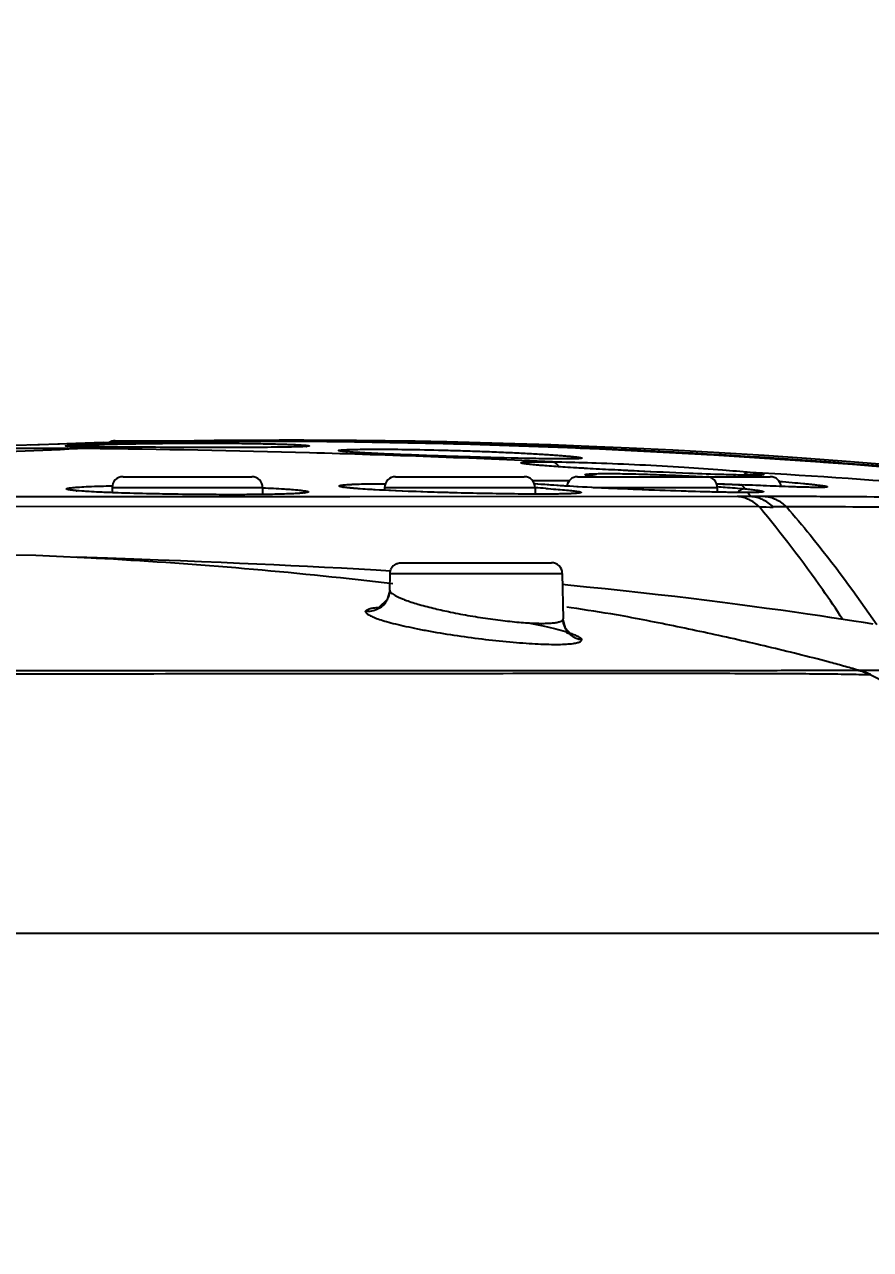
# Model space of a CAD drawing. Header units: millimetres. Extents: x 4086 to 8300, y 123 to 1549.
# Drawn here: x 7773.03 to 7782.72, y 628.25 to 642.29 of the extents above; entities that cross this region are included whole.
import ezdxf

# ---------------------------------------------------------------- set-up
doc = ezdxf.new("R2010")
doc.units = ezdxf.units.MM
for name, color, linetype in [('外形图', 7, 'Continuous'), ('尺寸标注', 7, 'Continuous'), ('运动范围', 7, 'Continuous')]:
    doc.layers.add(name, color=color, linetype=linetype)
doc.styles.add('思源黑', font='SourceHanSansCN-Normal.ttf')
doc.dimstyles.new('尺寸标注_1_4比例', dxfattribs={"dimtxt": 7, "dimasz": 6, "dimexe": 2, "dimexo": 1.5, "dimgap": 1, "dimtad": 1, "dimdec": 1, "dimlfac": 4, "dimdsep": 46, "dimtxsty": '思源黑', "dimcen": 0.09, "dimadec": 0, "dimazin": 0, "dimtp": 0.01, "dimtm": 0.01, "dimtfac": 1, "dimtdec": 1, "dimtofl": 0, "dimtmove": 0, "dimatfit": 3, "dimfxl": 1, "dimtolj": 1, "dimarcsym": 0})

# ---------------------------------------------------------------- blocks, each defined once
blk = doc.blocks.new('*D750')
at = {"layer": 'Defpoints', "color": 0}
for p in [(7746.494, 663.333), (7961.606, 638.226), (7701.103, 606.863), (7720.683, 606.863), (7783.633, 606.863)]:
    blk.add_point(p, dxfattribs=at)
at = {"layer": '尺寸标注', "color": 0, "lineweight": -2}
blk.add_arc((7783.633, 606.863), 67.588, 15.08218, 174.91199, dxfattribs=at)
at = {"layer": '尺寸标注', "color": 0}
for points in [[(7847.916, 624.232), (7849.869, 624.667), (7850.195, 618.593)], [(7715.312, 612.901), (7717.31, 612.813), (7716.045, 606.863)]]:
    blk.add_solid(points, dxfattribs=at)
at = {"layer": '尺寸标注', "color": 0, "insert": (7783.633, 679.161), "char_height": 7, "attachment_point": 5, "style": '思源黑'}
blk.add_mtext('\\A1;-\\A1;170%%d', dxfattribs=at)

msp = doc.modelspace()

# ---------------------------------------------------------------- linework, layer by layer
at = {"layer": '外形图'}
for p, q in [((7773.9273, 637.4964), (7773.0928, 637.4676)), ((7773.5432, 637.4538), (7773.5364, 637.4541)), ((7773.5513, 637.4534), (7773.5432, 637.4538)), ((7773.5609, 637.453), (7773.5513, 637.4534)), ((7773.578, 637.4524), (7773.5609, 637.453)), ((7773.5988, 637.4518), (7773.578, 637.4524)), ((7773.6325, 637.4509), (7773.5988, 637.4518)), ((7773.6851, 637.4498), (7773.6325, 637.4509)), ((7773.812, 637.4876), (7773.6674, 637.4839)), ((7773.7502, 637.4487), (7773.6851, 637.4498)), ((7773.8293, 637.4476), (7773.7502, 637.4487)), ((7773.9246, 637.4466), (7773.8293, 637.4476)), ((7774.0641, 637.4453), (7773.9246, 637.4466)), ((7773.9273, 637.4964), (7774.147, 637.5015)), ((7774.0638, 637.5182), (7775.1595, 637.5182)), ((7774.2034, 637.4442), (7774.0641, 637.4453)), ((7774.4039, 637.4429), (7774.2034, 637.4442)), ((7774.6111, 637.4418), (7774.4039, 637.4429)), ((7774.8135, 637.441), (7774.6111, 637.4418)), ((7774.9871, 637.4405), (7774.8135, 637.441)), ((7775.1806, 637.4401), (7774.9871, 637.4405)), ((7775.3262, 637.44), (7775.1806, 637.4401)), ((7775.4783, 637.4402), (7775.3262, 637.44)), ((7775.6201, 637.4406), (7775.4783, 637.4402)), ((7775.7526, 637.4414), (7775.6201, 637.4406)), ((7775.8731, 637.4424), (7775.7526, 637.4414)), ((7776.188, 637.4489), (7776.1752, 637.4484)), ((7776.1817, 637.4485), (7776.1756, 637.4483)), ((7776.201, 637.4495), (7776.188, 637.4489)), ((7776.2124, 637.4501), (7776.201, 637.4495)), ((7776.2223, 637.4506), (7776.2124, 637.4501)), ((7776.2309, 637.4512), (7776.2223, 637.4506)), ((7776.2383, 637.4517), (7776.2309, 637.4512)), ((7776.6588, 637.3974), (7776.6586, 637.3974)), ((7776.7227, 637.3913), (7776.7084, 637.3926)), ((7776.7391, 637.39), (7776.7227, 637.3913)), ((7776.7579, 637.3885), (7776.7391, 637.39)), ((7776.7908, 637.3861), (7776.7579, 637.3885)), ((7776.8295, 637.3836), (7776.7908, 637.3861)), ((7776.8744, 637.3809), (7776.8295, 637.3836)), ((7776.9258, 637.378), (7776.8744, 637.3809)), ((7776.9839, 637.3749), (7776.9258, 637.378)), ((7777.0494, 637.3717), (7776.9839, 637.3749)), ((7777.1227, 637.3683), (7777.0494, 637.3717)), ((7777.2046, 637.3646), (7777.1227, 637.3683)), ((7777.2959, 637.3608), (7777.2046, 637.3646)), ((7777.3972, 637.3567), (7777.2959, 637.3608)), ((7777.509, 637.3524), (7777.3972, 637.3567)), ((7777.6322, 637.3479), (7777.509, 637.3524)), ((7777.7673, 637.3431), (7777.6322, 637.3479)), ((7777.9147, 637.3382), (7777.7673, 637.3431)), ((7778.0748, 637.3331), (7777.9147, 637.3382)), ((7778.247, 637.3279), (7778.0748, 637.3331)), ((7778.3681, 637.3245), (7778.247, 637.3279)), ((7778.4943, 637.3211), (7778.3681, 637.3245)), ((7778.6251, 637.3178), (7778.4943, 637.3211)), ((7778.7568, 637.3148), (7778.6251, 637.3178)), ((7778.8848, 637.3123), (7778.7568, 637.3148)), ((7779.0037, 637.3103), (7779.0006, 637.3103)), ((7779.1011, 637.3092), (7779.0344, 637.31)), ((7779.1581, 637.3089), (7779.1011, 637.3092)), ((7779.2068, 637.3088), (7779.1581, 637.3089)), ((7779.2386, 637.3089), (7779.2068, 637.3088)), ((7779.2668, 637.3091), (7779.2386, 637.3089)), ((7779.2917, 637.3095), (7779.2668, 637.3091)), ((7779.3064, 637.3098), (7779.2917, 637.3095)), ((7779.3197, 637.3101), (7779.3064, 637.3098)), ((7779.3316, 637.3105), (7779.3197, 637.3101)), ((7779.3762, 637.3121), (7779.376, 637.312)), ((7778.8601, 637.2418), (7778.8369, 637.2442)), ((7778.887, 637.2393), (7778.8601, 637.2418)), ((7778.9184, 637.2365), (7778.887, 637.2393)), ((7778.9544, 637.2335), (7778.9184, 637.2365)), ((7778.9954, 637.2303), (7778.9544, 637.2335)), ((7779.0414, 637.2268), (7778.9954, 637.2303)), ((7779.0926, 637.2231), (7779.0414, 637.2268)), ((7779.1492, 637.2193), (7779.0926, 637.2231)), ((7779.2114, 637.2152), (7779.1492, 637.2193)), ((7779.2792, 637.2109), (7779.2114, 637.2152)), ((7779.3532, 637.2064), (7779.2792, 637.2109)), ((7779.4336, 637.2016), (7779.3532, 637.2064)), ((7779.5209, 637.1967), (7779.4336, 637.2016)), ((7779.6153, 637.1915), (7779.5209, 637.1967)), ((7779.7172, 637.1861), (7779.6153, 637.1915)), ((7779.8268, 637.1804), (7779.7172, 637.1861)), ((7779.9443, 637.1746), (7779.8268, 637.1804)), ((7780.0696, 637.1686), (7779.9443, 637.1746)), ((7780.2025, 637.1624), (7780.0696, 637.1686)), ((7780.343, 637.1561), (7780.2025, 637.1624)), ((7780.4903, 637.1497), (7780.343, 637.1561)), ((7780.6377, 637.1437), (7780.4903, 637.1497)), ((7780.7627, 637.1388), (7780.6377, 637.1437)), ((7780.6391, 637.1436), (7780.6377, 637.1436)), ((7780.8855, 637.1343), (7780.7627, 637.1388)), ((7774.1548, 637.1056), (7775.6298, 637.1056)), ((7777.2774, 637.1056), (7778.7524, 637.1056)), ((7778.9458, 637.0176), (7778.9092, 637.0207)), ((7778.987, 637.0143), (7778.9458, 637.0176)), ((7779.0332, 637.0109), (7778.987, 637.0143)), ((7779.0847, 637.0073), (7779.0332, 637.0109)), ((7779.142, 637.0034), (7779.0847, 637.0073)), ((7779.2054, 636.9994), (7779.142, 637.0034)), ((7779.2757, 636.9952), (7779.2054, 636.9994)), ((7779.3532, 636.9907), (7779.2757, 636.9952)), ((7779.3638, 637.1056), (7780.8388, 637.1056)), ((7779.582, 637.1056), (7779.5659, 637.1073)), ((7780.8404, 637.1056), (7781.5715, 637.1056)), ((7780.9998, 637.1305), (7780.8855, 637.1343)), ((7781.3171, 637.0089), (7780.9555, 637.0248)), ((7781.104, 637.1273), (7780.9998, 637.1305)), ((7781.1789, 637.1254), (7781.104, 637.1273)), ((7781.152, 637.1259), (7781.1483, 637.1261)), ((7781.152, 637.1259), (7781.1484, 637.126)), ((7781.152, 637.1259), (7781.1685, 637.1057)), ((7781.239, 637.1241), (7781.1789, 637.1254)), ((7781.2896, 637.1232), (7781.239, 637.1241)), ((7781.2445, 637.012), (7781.2435, 637.012)), ((7781.2445, 637.012), (7781.2435, 637.012)), ((7781.3223, 637.1228), (7781.2896, 637.1232)), ((7781.4609, 637.0028), (7781.3171, 637.0089)), ((7781.3511, 637.1226), (7781.3223, 637.1228)), ((7781.3763, 637.1226), (7781.3511, 637.1226)), ((7781.3913, 637.1226), (7781.3763, 637.1226)), ((7781.4048, 637.1228), (7781.3913, 637.1226)), ((7781.4169, 637.123), (7781.4048, 637.1228)), ((7781.4276, 637.1232), (7781.4169, 637.123)), ((7781.5877, 636.9977), (7781.4609, 637.0028)), ((7781.6989, 636.9934), (7781.5877, 636.9977)), ((7776.7544, 636.8747), (7763.9705, 636.8744)), ((7773.6244, 636.945), (7773.615, 636.9459)), ((7774.0298, 636.9806), (7774.0298, 636.9222)), ((7774.0298, 636.9806), (7775.7548, 636.9806)), ((7775.2211, 636.8996), (7775.1063, 636.9003)), ((7775.3236, 636.8993), (7775.2211, 636.8996)), ((7775.4151, 636.8993), (7775.3236, 636.8993)), ((7775.4981, 636.8994), (7775.4151, 636.8993)), ((7775.5737, 636.8998), (7775.4981, 636.8994)), ((7775.6428, 636.9003), (7775.5737, 636.8998)), ((7775.7063, 636.9009), (7775.6428, 636.9003)), ((7775.7643, 636.9016), (7775.7063, 636.9009)), ((7775.7548, 636.9806), (7775.7548, 636.9015)), ((7775.8175, 636.9024), (7775.7643, 636.9016)), ((7775.8662, 636.9033), (7775.8175, 636.9024)), ((7775.9314, 636.9048), (7775.8662, 636.9033)), ((7776.0523, 636.9085), (7776.0053, 636.9069)), ((7776.08, 636.9097), (7776.0523, 636.9085)), ((7776.1051, 636.9108), (7776.08, 636.9097)), ((7776.1275, 636.912), (7776.1051, 636.9108)), ((7776.1475, 636.9131), (7776.1275, 636.912)), ((7776.165, 636.9143), (7776.1475, 636.9131)), ((7776.1802, 636.9154), (7776.165, 636.9143)), ((7781.1933, 636.8775), (7776.7544, 636.8747)), ((7776.7744, 636.9743), (7776.756, 636.9761)), ((7776.7948, 636.9724), (7776.7744, 636.9743)), ((7776.8172, 636.9705), (7776.7948, 636.9724)), ((7776.8418, 636.9685), (7776.8172, 636.9705)), ((7776.8687, 636.9664), (7776.8418, 636.9685)), ((7776.9139, 636.9632), (7776.8687, 636.9664)), ((7776.9656, 636.9598), (7776.9139, 636.9632)), ((7777.0247, 636.9563), (7776.9656, 636.9598)), ((7777.0954, 636.9524), (7777.0247, 636.9563)), ((7777.0422, 636.9551), (7777.038, 636.9554)), ((7777.1524, 636.9806), (7777.1524, 636.9495)), ((7777.1524, 636.9806), (7778.8774, 636.9806)), ((7778.3866, 636.9112), (7778.2568, 636.9136)), ((7778.5061, 636.9094), (7778.3866, 636.9112)), ((7778.6149, 636.908), (7778.5061, 636.9094)), ((7778.7126, 636.907), (7778.6149, 636.908)), ((7778.7997, 636.9064), (7778.7126, 636.907)), ((7778.8773, 636.906), (7778.7997, 636.9064)), ((7778.8773, 636.9779), (7778.8799, 636.9778)), ((7778.9465, 636.906), (7778.8773, 636.906)), ((7778.8774, 636.9806), (7778.8774, 636.906)), ((7779.0084, 636.9061), (7778.9465, 636.906)), ((7779.0638, 636.9065), (7779.0084, 636.9061)), ((7779.1132, 636.907), (7779.0638, 636.9065)), ((7779.157, 636.9076), (7779.1132, 636.907)), ((7779.1955, 636.9084), (7779.157, 636.9076)), ((7779.2699, 636.9107), (7779.2437, 636.9097)), ((7779.2917, 636.9116), (7779.2699, 636.9107)), ((7779.4386, 636.986), (7779.3532, 636.9907)), ((7779.5323, 636.9811), (7779.4386, 636.986)), ((7779.6447, 636.9756), (7779.5323, 636.9811)), ((7779.5423, 636.9806), (7780.9638, 636.9806)), ((7779.5772, 636.9788), (7779.5756, 636.9789)), ((7780.3336, 636.9471), (7780.1792, 636.9528)), ((7780.4851, 636.942), (7780.3336, 636.9471)), ((7780.6316, 636.9374), (7780.4851, 636.942)), ((7780.7714, 636.9334), (7780.6316, 636.9374)), ((7780.9027, 636.93), (7780.7714, 636.9334)), ((7780.9638, 636.9806), (7780.9638, 636.9286)), ((7781.3473, 636.8778), (7781.1933, 636.8775)), ((7781.338, 636.924), (7781.3065, 636.9238)), ((7781.3129, 636.9236), (7781.3065, 636.9238)), ((7781.3129, 636.9236), (7781.3067, 636.9236)), ((7781.3129, 636.9236), (7781.3473, 636.8778)), ((7781.3577, 636.9241), (7781.338, 636.924)), ((7781.4998, 636.878), (7781.3473, 636.8778)), ((7781.3753, 636.9244), (7781.3577, 636.9241)), ((7781.3909, 636.9247), (7781.3753, 636.9244)), ((7781.4046, 636.925), (7781.3909, 636.9247)), ((7781.4165, 636.9254), (7781.4046, 636.925)), ((7781.7956, 636.99), (7781.6989, 636.9934)), ((7781.8596, 636.9879), (7781.7956, 636.99)), ((7781.9167, 636.9862), (7781.8596, 636.9879)), ((7781.9675, 636.9848), (7781.9167, 636.9862)), ((7782.0125, 636.9838), (7781.9675, 636.9848)), ((7782.0517, 636.9832), (7782.0125, 636.9838)), ((7782.0854, 636.9828), (7782.0517, 636.9832)), ((7782.1049, 636.9827), (7782.0854, 636.9828)), ((7782.1222, 636.9827), (7782.1049, 636.9827)), ((7782.1373, 636.9828), (7782.1222, 636.9827)), ((7782.1502, 636.983), (7782.1373, 636.9828)), ((7782.1611, 636.9832), (7782.1502, 636.983)), ((7781.4468, 636.7584), (7763.7919, 636.7676)), ((7781.7595, 636.7584), (7781.6047, 636.7583)), ((7773.9784, 636.1715), (7773.6208, 636.1837)), ((7773.945, 636.1643), (7773.8472, 636.1696)), ((7776.8567, 636.0442), (7776.6584, 636.0553)), ((7777.3392, 636.1192), (7779.0629, 636.1192)), ((7777.2472, 635.8786), (7777.147, 635.8902)), ((7777.2108, 635.8037), (7777.2142, 635.9964)), ((7777.2142, 635.9964), (7779.1879, 635.9964)), ((7779.1879, 635.9964), (7779.197, 635.4756)), ((7777.2098, 635.7847), (7777.1831, 635.6973)), ((7777.2108, 635.8037), (7777.2098, 635.7847)), ((7777.1831, 635.6973), (7777.0874, 635.6045)), ((7779.2917, 635.6034), (7779.2391, 635.6114)), ((7779.1975, 635.4635), (7779.197, 635.4756)), ((7779.2255, 635.3681), (7779.1975, 635.4635)), ((7770.578, 634.8865), (7778.8043, 634.8837)), ((7778.8043, 634.8837), (7779.2984, 634.8836)), ((7778.8466, 634.8521), (7779.2912, 634.8524)), ((7782.5783, 634.8875), (7783.8554, 634.8867)), ((7782.7198, 634.8368), (7782.7075, 634.837)), ((7785.3839, 631.8692), (7771.8045, 631.8692))]:
    msp.add_line(p, q, dxfattribs=at)
for points in [[(7773.6674, 637.4839), (7773.4256, 637.4774), (7773.1779, 637.4702), (7772.9239, 637.4623), (7772.6625, 637.4537), (7772.2764, 637.4402)], [(7773.5364, 637.4541), (7773.5309, 637.4545), (7773.5286, 637.4546), (7773.5266, 637.4547), (7773.5248, 637.4549), (7773.5234, 637.455), (7773.5223, 637.4551), (7773.5216, 637.4552), (7773.5211, 637.4552), (7773.521, 637.4552)], [(7788.062, 636.63), (7786.6847, 636.8192), (7785.2702, 636.9879), (7783.8327, 637.1334), (7782.3807, 637.2551), (7780.9231, 637.353), (7779.4688, 637.4271), (7778.0264, 637.4778), (7776.6048, 637.5051), (7775.2134, 637.5088), (7773.812, 637.4876)], [(7782.8732, 637.2469), (7782.4413, 637.2808), (7781.9875, 637.3139), (7781.503, 637.3466), (7780.984, 637.3786), (7780.4565, 637.4078), (7779.9552, 637.4325), (7779.4924, 637.4527), (7779.0588, 637.4694), (7778.6445, 637.4832), (7778.2459, 637.4947), (7777.8644, 637.5038), (7777.5012, 637.5109), (7777.1567, 637.5161), (7776.83, 637.5198), (7776.5198, 637.5221), (7776.2249, 637.5231), (7775.9456, 637.5231), (7775.6817, 637.5223), (7775.4331, 637.5208), (7775.1977, 637.5186), (7774.9713, 637.516), (7774.751, 637.5128), (7774.5354, 637.5092), (7774.322, 637.5052), (7774.147, 637.5015)], [(7776.1752, 637.4484), (7776.1465, 637.4474), (7776.1112, 637.4464), (7776.0715, 637.4454), (7776.0277, 637.4446), (7775.9799, 637.4437), (7775.9283, 637.443), (7775.8731, 637.4424)], [(7776.2566, 637.4534), (7776.2563, 637.4534), (7776.2556, 637.4533), (7776.2546, 637.4532), (7776.2532, 637.453), (7776.2514, 637.4528), (7776.2494, 637.4526), (7776.2471, 637.4524), (7776.2444, 637.4522), (7776.2415, 637.4519), (7776.2383, 637.4517)], [(7776.7084, 637.3926), (7776.6962, 637.3937), (7776.6908, 637.3943), (7776.6858, 637.3948), (7776.6813, 637.3953), (7776.6771, 637.3958), (7776.6734, 637.3963), (7776.67, 637.3967), (7776.6671, 637.3971), (7776.6646, 637.3974), (7776.6625, 637.3978), (7776.6609, 637.398), (7776.6597, 637.3982), (7776.6589, 637.3984), (7776.6588, 637.3984)], [(7779.0344, 637.31), (7778.9459, 637.3112), (7778.8848, 637.3123)], [(7779.3469, 637.3111), (7779.337, 637.3107), (7779.3316, 637.3105)], [(7779.3761, 637.3132), (7779.3758, 637.3131), (7779.375, 637.313), (7779.3739, 637.3129), (7779.3723, 637.3127), (7779.3704, 637.3125), (7779.3681, 637.3124), (7779.3654, 637.3121), (7779.3624, 637.3119), (7779.359, 637.3117), (7779.3553, 637.3115), (7779.3513, 637.3113), (7779.3469, 637.3111)], [(7778.8369, 637.2442), (7778.817, 637.2463), (7778.8082, 637.2473), (7778.8001, 637.2483), (7778.7927, 637.2492), (7778.786, 637.25), (7778.78, 637.2508), (7778.7746, 637.2516), (7778.7699, 637.2523), (7778.7658, 637.2529), (7778.7623, 637.2535), (7778.7594, 637.254), (7778.757, 637.2544), (7778.7552, 637.2548), (7778.7538, 637.2551), (7778.753, 637.2552), (7778.7529, 637.2553)], [(7778.9092, 637.0207), (7778.8771, 637.0236), (7778.8693, 637.0243)], [(7779.5659, 637.1073), (7779.5474, 637.1094), (7779.5391, 637.1104), (7779.5315, 637.1114), (7779.5245, 637.1123), (7779.5182, 637.1131), (7779.5125, 637.114), (7779.5075, 637.1147), (7779.5031, 637.1154), (7779.4994, 637.116), (7779.4962, 637.1166), (7779.4936, 637.1171), (7779.4917, 637.1175), (7779.4903, 637.1178), (7779.4896, 637.118), (7779.4895, 637.118)], [(7781.4608, 637.125), (7781.4608, 637.125), (7781.4603, 637.1249), (7781.4593, 637.1248), (7781.4579, 637.1247), (7781.4561, 637.1245), (7781.4538, 637.1243), (7781.4512, 637.1242), (7781.4481, 637.124), (7781.4447, 637.1238), (7781.441, 637.1237), (7781.4369, 637.1235), (7781.4324, 637.1233), (7781.4276, 637.1232)], [(7773.615, 636.9459), (7773.6048, 636.947), (7773.5958, 636.948), (7773.5879, 636.9489), (7773.5809, 636.9498), (7773.5747, 636.9506), (7773.5694, 636.9513), (7773.5649, 636.952), (7773.561, 636.9527), (7773.5579, 636.9532), (7773.5555, 636.9537), (7773.5538, 636.954), (7773.5528, 636.9542), (7773.5525, 636.9543)], [(7775.1063, 636.9003), (7774.9792, 636.9014), (7774.9105, 636.9021), (7774.8382, 636.903), (7774.7628, 636.9041), (7774.6854, 636.9053), (7774.6071, 636.9067), (7774.5291, 636.9082), (7774.4525, 636.9098), (7774.3776, 636.9116), (7774.3046, 636.9135), (7774.2335, 636.9155), (7774.1647, 636.9176), (7774.0984, 636.9198), (7774.0348, 636.9221), (7773.9742, 636.9244), (7773.9169, 636.9269), (7773.8629, 636.9294), (7773.8126, 636.932), (7773.7661, 636.9346), (7773.7237, 636.9373), (7773.6854, 636.9399), (7773.6517, 636.9426), (7773.6244, 636.945)], [(7776.0053, 636.9069), (7775.9512, 636.9053), (7775.9314, 636.9048)], [(7776.2353, 636.9215), (7776.2353, 636.9215), (7776.2348, 636.9214), (7776.2338, 636.9212), (7776.2323, 636.9209), (7776.2303, 636.9206), (7776.2279, 636.9202), (7776.2251, 636.9198), (7776.2218, 636.9194), (7776.2182, 636.919), (7776.2141, 636.9185), (7776.2096, 636.918), (7776.2046, 636.9175), (7776.1992, 636.917), (7776.1934, 636.9165), (7776.187, 636.9159), (7776.1802, 636.9154)], [(7776.756, 636.9761), (7776.7394, 636.9779), (7776.7319, 636.9788), (7776.7248, 636.9796), (7776.7182, 636.9804), (7776.712, 636.9812), (7776.7063, 636.982), (7776.7011, 636.9827), (7776.6963, 636.9834), (7776.692, 636.9841), (7776.6882, 636.9847), (7776.6848, 636.9853), (7776.682, 636.9859), (7776.6796, 636.9863), (7776.6778, 636.9867), (7776.6765, 636.987), (7776.6758, 636.9872), (7776.6757, 636.9872)], [(7778.2568, 636.9136), (7778.1149, 636.9167), (7778.0389, 636.9185), (7777.9601, 636.9204), (7777.88, 636.9226), (7777.8001, 636.9248), (7777.7215, 636.9272), (7777.6446, 636.9297), (7777.5692, 636.9322), (7777.4952, 636.9349), (7777.4228, 636.9376), (7777.3523, 636.9404), (7777.284, 636.9433), (7777.2182, 636.9463), (7777.1553, 636.9493), (7777.0954, 636.9524)], [(7779.2437, 636.9097), (7779.2128, 636.9088), (7779.1955, 636.9084)], [(7779.3619, 636.9172), (7779.3615, 636.9172), (7779.3605, 636.917), (7779.3589, 636.9167), (7779.3567, 636.9164), (7779.3538, 636.9161), (7779.3504, 636.9157), (7779.3465, 636.9153), (7779.3419, 636.9149), (7779.3368, 636.9144), (7779.3311, 636.914), (7779.3247, 636.9135), (7779.3176, 636.9131), (7779.3098, 636.9126), (7779.3012, 636.9121), (7779.2917, 636.9116)], [(7780.1792, 636.9528), (7780.0239, 636.9589), (7779.9465, 636.9621), (7779.8696, 636.9653), (7779.7935, 636.9687), (7779.7185, 636.9721), (7779.6447, 636.9756)], [(7781.3065, 636.9238), (7781.2709, 636.9239), (7781.2287, 636.9242), (7781.1827, 636.9247), (7781.1331, 636.9253), (7781.0801, 636.9262), (7781.0239, 636.9273), (7780.9647, 636.9285), (7780.9027, 636.93)], [(7781.4541, 636.9279), (7781.4542, 636.9279), (7781.454, 636.9279), (7781.4533, 636.9278), (7781.4521, 636.9276), (7781.4504, 636.9275), (7781.4483, 636.9273), (7781.4457, 636.927), (7781.4428, 636.9268), (7781.4394, 636.9266), (7781.4356, 636.9263), (7781.4314, 636.9261), (7781.4269, 636.9259), (7781.4219, 636.9257), (7781.4165, 636.9254)], [(7782.1916, 636.9847), (7782.1914, 636.9847), (7782.1906, 636.9846), (7782.1895, 636.9845), (7782.1879, 636.9844), (7782.1859, 636.9842), (7782.1836, 636.9841), (7782.1808, 636.9839), (7782.1777, 636.9838), (7782.1741, 636.9836), (7782.1702, 636.9835), (7782.1659, 636.9833), (7782.1611, 636.9832)], [(7773.945, 636.1643), (7773.1542, 636.2019), (7770.3868, 636.2355), (7767.5791, 636.1094), (7765.3054, 635.8921)], [(7776.6584, 636.0553), (7776.463, 636.0658), (7776.2695, 636.0758), (7776.0767, 636.0853), (7775.8835, 636.0946), (7775.6886, 636.1035), (7775.4898, 636.1124), (7775.2793, 636.1215), (7775.0548, 636.1308), (7774.8145, 636.1405), (7774.5567, 636.1505), (7774.2789, 636.1608), (7773.9784, 636.1715)], [(7777.2214, 636.0223), (7777.0571, 636.0324), (7776.8567, 636.0442)], [(7782.7491, 635.4159), (7782.6413, 635.433), (7782.5271, 635.4508), (7782.4058, 635.4695), (7782.2776, 635.4889), (7782.1419, 635.5092), (7781.9988, 635.5302), (7781.8484, 635.5519), (7781.6909, 635.5742), (7781.529, 635.5967), (7781.364, 635.6191), (7781.1956, 635.6414), (7781.0231, 635.6638), (7780.8463, 635.6861), (7780.6648, 635.7085), (7780.4782, 635.7309), (7780.2864, 635.7533), (7780.0894, 635.7756), (7779.8871, 635.7977), (7779.6797, 635.8196), (7779.4673, 635.8413), (7779.25, 635.8626), (7779.1902, 635.8683)], [(7779.235, 635.3214), (7779.2858, 635.3007), (7779.2255, 635.3681)]]:
    msp.add_lwpolyline(points, dxfattribs=at)
for centre, radius, start, end in [((7773.5601, 638.0671), 0.6136, 266.07459, 266.31978), ((7774.0638, 637.3932), 0.125, 90, 122.9189), ((7776.1997, 638.1312), 0.681, 274.57469, 274.83323), ((7773.1912, 501.5549), 135.8453, 85.611338, 86.560297), ((7774.1548, 636.9806), 0.125, 90, 180), ((7775.6298, 636.9806), 0.125, 0, 90), ((7777.2774, 636.9806), 0.125, 90, 180), ((7778.7524, 636.9806), 0.125, 0, 90), ((7779.3638, 636.9806), 0.125, 90, 172.33662), ((7779.5901, 637.7444), 0.6357, 260.85656, 260.98075), ((7780.8388, 636.9806), 0.125, 0, 90), ((7786.7843, 765.0479), 128.1558, 267.393195, 267.522051), ((7781.429, 637.7402), 0.6172, 272.97807, 273.10861), ((7781.5715, 636.9806), 0.125, 5.92122, 90), ((7773.8332, 639.2649), 2.3298, 264.59023, 264.84552), ((7776.1569, 637.5788), 0.6637, 276.49474, 276.8247), ((7776.7798, 637.6397), 0.6625, 260.8912, 261.34255), ((7777.884, 619.9287), 17.0782, 86.25802, 86.65721), ((7779.3028, 637.528), 0.6151, 275.53797, 275.67059), ((7782.1628, 637.5824), 0.5994, 272.38799, 273.33316), ((7781.6079, 714.2647), 77.5065, 269.88091, 269.997631), ((7770.8854, 581.5848), 54.6652, 83.42268, 86.7915), ((7777.3389, 635.9944), 0.1247, 119.95994, 150.04006), ((7779.0629, 635.9942), 0.125, 1, 90), ((7779.097, 641.3208), 5.8878, 256.57459, 258.35148), ((7769.909, 573.8696), 62.4427, 80.876072, 81.357956), ((7782.3973, 634.197), 0.7112, 64.13673, 75.96842)]:
    msp.add_arc(centre, radius, start, end, dxfattribs=at)
for points, knots in [([(7773.7346, 637.4268), (7773.2011, 637.4069), (7772.401, 637.3721), (7771.3346, 637.315), (7770.5347, 637.2688), (7769.7345, 637.2243), (7768.9338, 637.1862), (7768.1328, 637.1528), (7767.599, 637.1257), (7767.3323, 637.1099)], [0, 0, 0, 0, 0.2498355, 0.374795, 0.4997827, 0.6248053, 0.7498683, 0.8749523, 1, 1, 1, 1]), ([(7773.7346, 637.4268), (7773.5724, 637.428), (7772.9547, 637.4311), (7772.3368, 637.4271), (7771.8813, 637.4176)], [0, 0, 0, 0, 0.2624597, 1, 1, 1, 1]), ([(7773.518, 637.4549), (7773.5154, 637.4551), (7773.5108, 637.4555), (7773.5048, 637.456), (7773.5003, 637.4567), (7773.4979, 637.457), (7773.496, 637.4581), (7773.4982, 637.4592), (7773.5005, 637.4595), (7773.5052, 637.4603), (7773.5113, 637.461), (7773.5193, 637.4618), (7773.529, 637.4625), (7773.5453, 637.4636), (7773.57, 637.465), (7773.5908, 637.466), (7773.6023, 637.4665)], [0, 0, 0, 0, 0.060994, 0.1085006, 0.1424987, 0.1631033, 0.1712724, 0.1803898, 0.2021627, 0.2373518, 0.2860465, 0.3482369, 0.4238776, 0.5128965, 0.7305277, 1, 1, 1, 1]), ([(7776.1756, 637.4483), (7776.0966, 637.4453), (7775.9035, 637.4422), (7775.4251, 637.4391), (7774.8833, 637.4404), (7774.3326, 637.4431), (7774.0171, 637.4454), (7773.803, 637.4479), (7773.6813, 637.4497), (7773.5902, 637.4518), (7773.5401, 637.4535), (7773.5207, 637.4547)], [0, 0, 0, 0, 0.0892481, 0.2182228, 0.5405711, 0.7014674, 0.8403929, 0.8971215, 0.9433635, 0.9779483, 1, 1, 1, 1]), ([(7773.6023, 637.4665), (7773.6957, 637.4706), (7773.9282, 637.4771), (7774.2416, 637.4834), (7774.5463, 637.4874), (7774.798, 637.4894), (7775.0528, 637.4902), (7775.3021, 637.4896), (7775.5375, 637.4877), (7775.7508, 637.4844), (7775.9115, 637.4807), (7776.0236, 637.4772), (7776.0937, 637.4745), (7776.1534, 637.4718), (7776.1966, 637.4694), (7776.2256, 637.4674), (7776.2431, 637.4659), (7776.2577, 637.4645), (7776.2694, 637.4632), (7776.2782, 637.4618), (7776.2837, 637.4607), (7776.2865, 637.4596), (7776.2877, 637.4591), (7776.2882, 637.4581), (7776.2874, 637.4573), (7776.2862, 637.4568), (7776.2842, 637.4561), (7776.2815, 637.4555), (7776.2764, 637.4546), (7776.2681, 637.4536), (7776.2611, 637.453), (7776.257, 637.4526)], [0, 0, 0, 0, 0.1031445, 0.2565352, 0.3457606, 0.4393578, 0.5341407, 0.6268775, 0.7144225, 0.7937795, 0.8622663, 0.8916767, 0.9175328, 0.9396018, 0.9576991, 0.9652123, 0.9716774, 0.9770804, 0.9814135, 0.9846737, 0.9868622, 0.9875617, 0.9880137, 0.9882792, 0.9885754, 0.9890811, 0.9898389, 0.99086, 0.9921488, 0.9955349, 1, 1, 1, 1]), ([(7779.0742, 637.2758), (7778.1465, 637.3182), (7776.367, 637.3845), (7774.5866, 637.4205), (7773.7346, 637.4268)], [0, 0, 0, 0, 0.5215175, 1, 1, 1, 1]), ([(7788.062, 636.63), (7787.4728, 636.7162), (7786.2924, 636.8753), (7783.925, 637.14), (7780.956, 637.3742), (7777.3853, 637.5166), (7775.0025, 637.517), (7773.812, 637.4876)], [0, 0, 0, 0, 0.1250052, 0.2500105, 0.5000084, 0.7500067, 1, 1, 1, 1]), ([(7774.147, 637.5015), (7775.3098, 637.5269), (7777.6369, 637.5206), (7781.124, 637.3744), (7784.0233, 637.1408), (7786.3351, 636.8793), (7787.4878, 636.7227), (7788.0632, 636.638)], [0, 0, 0, 0, 0.2499934, 0.4999917, 0.7499895, 0.8749947, 1, 1, 1, 1]), ([(7776.254, 637.4524), (7776.2492, 637.452), (7776.2251, 637.4503), (7776.201, 637.4492), (7776.1817, 637.4485)], [0, 0, 0, 0, 0.1994249, 1, 1, 1, 1]), ([(7776.6586, 637.3974), (7776.6531, 637.3981), (7776.6454, 637.3992), (7776.636, 637.4009), (7776.6311, 637.402), (7776.6275, 637.4031), (7776.6253, 637.404), (7776.6238, 637.4054), (7776.6249, 637.4069), (7776.6271, 637.4077), (7776.6305, 637.4087), (7776.6352, 637.4096), (7776.6442, 637.4109), (7776.6589, 637.4124), (7776.6806, 637.4139), (7776.7076, 637.4154), (7776.7539, 637.4172), (7776.8627, 637.4199), (7776.9608, 637.4205), (7777.0323, 637.4206)], [0, 0, 0, 0, 0.0379153, 0.0523376, 0.0637272, 0.0721089, 0.0775868, 0.0805892, 0.0832833, 0.0882534, 0.0960837, 0.1069046, 0.1207588, 0.1575653, 0.2064069, 0.2671238, 0.3395183, 0.5181469, 1, 1, 1, 1]), ([(7777.0323, 637.4206), (7777.1536, 637.4208), (7777.4176, 637.4187), (7777.7563, 637.412), (7778.0482, 637.4037), (7778.2697, 637.3961), (7778.4847, 637.3874), (7778.6876, 637.378), (7778.8466, 637.3695), (7778.9639, 637.3625), (7779.043, 637.3574), (7779.1155, 637.3524), (7779.1808, 637.3475), (7779.2385, 637.3427), (7779.2883, 637.3382), (7779.3299, 637.3339), (7779.3629, 637.3299), (7779.3871, 637.3262), (7779.402, 637.3234), (7779.409, 637.3209), (7779.4116, 637.3197), (7779.412, 637.3182), (7779.4114, 637.3174), (7779.4103, 637.3168), (7779.4079, 637.3159), (7779.4034, 637.3149), (7779.3964, 637.3138), (7779.387, 637.3129), (7779.3801, 637.3123), (7779.3762, 637.3121)], [0, 0, 0, 0, 0.1502926, 0.3271107, 0.4198108, 0.5121848, 0.6018438, 0.686458, 0.7638628, 0.79921, 0.8320228, 0.8620914, 0.889205, 0.9131858, 0.9338936, 0.9511908, 0.9649519, 0.9751061, 0.9816109, 0.9835011, 0.984539, 0.9848415, 0.9851742, 0.9856639, 0.9863556, 0.9883972, 0.9913475, 0.9952156, 1, 1, 1, 1]), ([(7779.0006, 637.3103), (7778.7879, 637.3133), (7778.4527, 637.3217), (7777.9957, 637.3353), (7777.6385, 637.3474), (7777.3081, 637.3599), (7777.0276, 637.3723), (7776.8344, 637.3826), (7776.7195, 637.3911), (7776.6764, 637.3951), (7776.6588, 637.3974)], [0, 0, 0, 0, 0.2723008, 0.4291191, 0.585255, 0.7297407, 0.8524159, 0.9446633, 0.9772595, 1, 1, 1, 1]), ([(7778.7522, 637.2541), (7778.7466, 637.255), (7778.7388, 637.2563), (7778.7293, 637.2583), (7778.7241, 637.2596), (7778.72, 637.2609), (7778.7173, 637.2622), (7778.7155, 637.2632), (7778.7151, 637.265), (7778.7167, 637.2662), (7778.7206, 637.2677), (7778.7289, 637.2694), (7778.7423, 637.271), (7778.7702, 637.2732), (7778.817, 637.2751), (7778.8871, 637.2764), (7778.975, 637.2766), (7779.0393, 637.2762), (7779.0742, 637.2758)], [0, 0, 0, 0, 0.0425263, 0.0591759, 0.072747, 0.0832579, 0.0907774, 0.0955376, 0.0985119, 0.1023991, 0.1088382, 0.1306155, 0.1646818, 0.2110702, 0.3403202, 0.5166891, 0.7376695, 1, 1, 1, 1]), ([(7779.376, 637.312), (7779.357, 637.3108), (7779.3107, 637.3093), (7779.1866, 637.3081), (7779.0815, 637.3092), (7779.0037, 637.3103)], [0, 0, 0, 0, 0.1529089, 0.3735779, 1, 1, 1, 1]), ([(7780.6377, 637.1436), (7780.4415, 637.1515), (7780.1464, 637.1645), (7779.7578, 637.1837), (7779.4815, 637.1986), (7779.2344, 637.2133), (7779.0278, 637.2272), (7778.8716, 637.2401), (7778.7854, 637.2489), (7778.7522, 637.2541)], [0, 0, 0, 0, 0.3117149, 0.4691827, 0.6179419, 0.7510702, 0.8623719, 0.9466544, 1, 1, 1, 1]), ([(7779.0738, 637.2758), (7779.0887, 637.2748), (7779.12, 637.2616), (7779.1393, 637.2348), (7779.1467, 637.2195)], [0, 0, 0, 0, 0.4674751, 1, 1, 1, 1]), ([(7779.0743, 637.2758), (7779.1108, 637.2754), (7779.2777, 637.2729), (7779.4444, 637.2683), (7779.5747, 637.2639)], [0, 0, 0, 0, 0.2190282, 1, 1, 1, 1]), ([(7779.4891, 637.1167), (7779.4837, 637.1176), (7779.4743, 637.1192), (7779.4625, 637.1218), (7779.4552, 637.124), (7779.4518, 637.1259), (7779.4505, 637.1272), (7779.4507, 637.1288), (7779.4523, 637.1299), (7779.4546, 637.1309), (7779.4581, 637.1319), (7779.4626, 637.1328), (7779.4708, 637.1342), (7779.4838, 637.1356), (7779.5026, 637.1371), (7779.5257, 637.1384), (7779.5529, 637.1394), (7779.5973, 637.1406), (7779.6624, 637.1414), (7779.7516, 637.1414), (7779.8545, 637.1404), (7780.0154, 637.1376), (7780.2398, 637.1314), (7780.5289, 637.1204), (7780.7301, 637.111), (7780.8334, 637.1057)], [0, 0, 0, 0, 0.0115249, 0.0200306, 0.0255528, 0.027247, 0.0283324, 0.0291517, 0.0303144, 0.0321096, 0.0346175, 0.037866, 0.0418651, 0.05212, 0.0653643, 0.0815637, 0.1006786, 0.122663, 0.174935, 0.2377076, 0.3102025, 0.3914888, 0.5762146, 0.782526, 1, 1, 1, 1]), ([(7779.5747, 637.2639), (7779.7424, 637.2582), (7780.079, 637.2442), (7780.5626, 637.2177), (7780.984, 637.1884), (7781.2364, 637.1669), (7781.3417, 637.1555)], [0, 0, 0, 0, 0.2842812, 0.5707884, 0.8206748, 1, 1, 1, 1]), ([(7781.1484, 637.126), (7781.1114, 637.127), (7780.9416, 637.1319), (7780.7718, 637.1383), (7780.6391, 637.1436)], [0, 0, 0, 0, 0.217946, 1, 1, 1, 1]), ([(7781.3417, 637.1555), (7781.3274, 637.1561), (7781.2977, 637.1509), (7781.2729, 637.1341), (7781.2623, 637.1237)], [0, 0, 0, 0, 0.490687, 1, 1, 1, 1]), ([(7781.3417, 637.1555), (7781.3587, 637.1536), (7781.3896, 637.1501), (7781.426, 637.1454), (7781.4501, 637.1419), (7781.4644, 637.1395), (7781.476, 637.1373), (7781.4851, 637.1354), (7781.4916, 637.1333), (7781.4954, 637.1321), (7781.4977, 637.1295), (7781.4946, 637.1275), (7781.4905, 637.1267), (7781.4833, 637.1255), (7781.4738, 637.1246), (7781.4665, 637.1242), (7781.4624, 637.1239)], [0, 0, 0, 0, 0.2651731, 0.4797534, 0.5675145, 0.6420317, 0.7032052, 0.75096, 0.7853281, 0.8066078, 0.8166164, 0.8278769, 0.8509589, 0.8872182, 0.9368944, 1, 1, 1, 1]), ([(7773.5517, 636.9527), (7773.5445, 636.9537), (7773.5346, 636.9553), (7773.5227, 636.958), (7773.5164, 636.9598), (7773.5118, 636.9616), (7773.5089, 636.9632), (7773.5073, 636.9655), (7773.5088, 636.9679), (7773.5117, 636.9694), (7773.5163, 636.9712), (7773.5225, 636.9729), (7773.5344, 636.9754), (7773.5536, 636.9783), (7773.5818, 636.9815), (7773.6169, 636.9846), (7773.6766, 636.9889), (7773.8155, 636.9959), (7773.9406, 636.9993), (7774.0315, 637.0011)], [0, 0, 0, 0, 0.0378684, 0.0522874, 0.0637087, 0.0721886, 0.0778996, 0.0814636, 0.0849708, 0.0905785, 0.0989436, 0.1102438, 0.1245406, 0.1621756, 0.2117761, 0.2731564, 0.346027, 0.5246974, 1, 1, 1, 1]), ([(7776.675, 636.9855), (7776.6678, 636.9867), (7776.658, 636.9884), (7776.6461, 636.9912), (7776.6398, 636.9931), (7776.6353, 636.9949), (7776.6324, 636.9966), (7776.631, 636.9989), (7776.6326, 637.0012), (7776.6356, 637.0027), (7776.6403, 637.0044), (7776.6467, 637.0059), (7776.6588, 637.0083), (7776.6783, 637.0108), (7776.7069, 637.0135), (7776.7424, 637.016), (7776.8027, 637.0193), (7776.9429, 637.024), (7777.069, 637.0253), (7777.1607, 637.0256)], [0, 0, 0, 0, 0.0375251, 0.0517911, 0.0630734, 0.0714238, 0.0770041, 0.0804559, 0.0839676, 0.0896503, 0.0981075, 0.1094995, 0.1238806, 0.1616685, 0.2114512, 0.2729797, 0.3459492, 0.5248006, 1, 1, 1, 1]), ([(7778.8484, 637.0602), (7778.9077, 637.0619), (7779.0476, 637.063), (7779.1875, 637.0619), (7779.268, 637.0608)], [0, 0, 0, 0, 0.4244624, 1, 1, 1, 1]), ([(7779.5756, 636.9789), (7779.4383, 636.9857), (7779.2026, 636.9987), (7778.9671, 637.0149), (7778.869, 637.024)], [0, 0, 0, 0, 0.58238, 1, 1, 1, 1]), ([(7779.5789, 637.1057), (7779.57, 637.1066), (7779.5405, 637.1097), (7779.511, 637.1132), (7779.4905, 637.1165)], [0, 0, 0, 0, 0.3005435, 1, 1, 1, 1]), ([(7781.461, 637.1239), (7781.4448, 637.123), (7781.4056, 637.1222), (7781.3026, 637.1223), (7781.2159, 637.1243), (7781.152, 637.1259)], [0, 0, 0, 0, 0.1580023, 0.3796925, 1, 1, 1, 1]), ([(7781.2445, 637.012), (7781.2475, 637.0083), (7781.2599, 636.9933), (7781.272, 636.978), (7781.2809, 636.9663)], [0, 0, 0, 0, 0.2443299, 1, 1, 1, 1]), ([(7782.1878, 636.9835), (7782.1699, 636.9827), (7782.1268, 636.9822), (7782.0135, 636.9831), (7781.8256, 636.9885), (7781.5543, 636.9987), (7781.3531, 637.0073), (7781.2445, 637.012)], [0, 0, 0, 0, 0.0570632, 0.1370432, 0.3601193, 0.6543547, 1, 1, 1, 1]), ([(7781.6742, 637.0517), (7781.7236, 637.0479), (7781.8159, 637.0403), (7781.9267, 637.0303), (7782.005, 637.0226), (7782.0551, 637.0173), (7782.0992, 637.0124), (7782.1369, 637.0078), (7782.1681, 637.0035), (7782.1928, 636.9996), (7782.2104, 636.9962), (7782.2213, 636.9934), (7782.226, 636.9914), (7782.228, 636.9897), (7782.2267, 636.9878), (7782.224, 636.9871), (7782.2199, 636.9861), (7782.214, 636.9853), (7782.2064, 636.9845), (7782.2008, 636.9841), (7782.1977, 636.984)], [0, 0, 0, 0, 0.2523372, 0.4713862, 0.5670276, 0.6527558, 0.7281316, 0.7927967, 0.8464073, 0.888711, 0.9195494, 0.9388331, 0.9442384, 0.9471643, 0.9494927, 0.9539466, 0.9611465, 0.9712096, 0.9841607, 1, 1, 1, 1]), ([(7773.6136, 636.9455), (7773.6076, 636.9461), (7773.5869, 636.9481), (7773.5663, 636.9505), (7773.5517, 636.9527)], [0, 0, 0, 0, 0.2887822, 1, 1, 1, 1]), ([(7776.232, 636.9194), (7776.2084, 636.9167), (7776.1511, 636.9125), (7776.0508, 636.9079), (7775.923, 636.9041), (7775.707, 636.9002), (7775.3958, 636.8985), (7774.9942, 636.9005), (7774.5832, 636.9064), (7774.2014, 636.9155), (7773.885, 636.9273), (7773.6999, 636.9377), (7773.6239, 636.9445)], [0, 0, 0, 0, 0.0272958, 0.0660816, 0.1154504, 0.1742522, 0.3143806, 0.4732646, 0.635913, 0.7869898, 0.9122734, 1, 1, 1, 1]), ([(7775.7548, 636.9788), (7775.8366, 636.9751), (7775.9765, 636.9678), (7776.1163, 636.9577), (7776.1742, 636.9517)], [0, 0, 0, 0, 0.5842875, 1, 1, 1, 1]), ([(7776.1742, 636.9517), (7776.187, 636.9504), (7776.2098, 636.9478), (7776.2364, 636.9441), (7776.2534, 636.9411), (7776.2629, 636.939), (7776.2702, 636.9371), (7776.2753, 636.935), (7776.2786, 636.9333), (7776.2797, 636.9304), (7776.277, 636.9282), (7776.2705, 636.9255), (7776.2562, 636.9225), (7776.2436, 636.9208), (7776.2358, 636.9198)], [0, 0, 0, 0, 0.2501345, 0.4455706, 0.5225454, 0.5855792, 0.6346481, 0.6699075, 0.6922265, 0.7054859, 0.7220511, 0.7501875, 0.8470664, 1, 1, 1, 1]), ([(7777.038, 636.9554), (7776.9649, 636.9595), (7776.865, 636.9657), (7776.7457, 636.9764), (7776.6995, 636.9818), (7776.6801, 636.9847)], [0, 0, 0, 0, 0.6118258, 0.8358232, 1, 1, 1, 1]), ([(7779.3621, 636.9157), (7779.3436, 636.9139), (7779.2989, 636.9112), (7779.1818, 636.9072), (7778.988, 636.9054), (7778.7087, 636.9064), (7778.3818, 636.9108), (7778.0298, 636.9182), (7777.5804, 636.9309), (7777.251, 636.9434), (7777.0422, 636.9551)], [0, 0, 0, 0, 0.0241112, 0.0578005, 0.1514843, 0.2746505, 0.4188182, 0.5740556, 0.7296781, 1, 1, 1, 1]), ([(7778.9986, 636.9704), (7779.0377, 636.9679), (7779.1098, 636.9629), (7779.2083, 636.9549), (7779.2874, 636.9474), (7779.3457, 636.9403), (7779.3806, 636.9346), (7779.3972, 636.93), (7779.4018, 636.9277), (7779.4037, 636.9263), (7779.4036, 636.9242), (7779.4016, 636.9228), (7779.3988, 636.9216), (7779.3944, 636.9203), (7779.3887, 636.9191), (7779.3783, 636.9174), (7779.3697, 636.9165), (7779.3636, 636.9159)], [0, 0, 0, 0, 0.2601475, 0.4805046, 0.6574504, 0.7881746, 0.8706942, 0.8937095, 0.9008094, 0.9053108, 0.9084816, 0.9129364, 0.9199699, 0.9299076, 0.9428515, 0.9588408, 1, 1, 1, 1]), ([(7781.3067, 636.9236), (7781.1996, 636.9237), (7780.948, 636.9283), (7780.5331, 636.9398), (7780.0636, 636.9566), (7779.7387, 636.9708), (7779.5772, 636.9788)], [0, 0, 0, 0, 0.1855993, 0.4361532, 0.7196631, 1, 1, 1, 1]), ([(7780.9633, 636.9921), (7780.9935, 636.99), (7781.0994, 636.9823), (7781.2053, 636.9736), (7781.2809, 636.9663)], [0, 0, 0, 0, 0.2847332, 1, 1, 1, 1]), ([(7781.4468, 636.7584), (7781.4126, 636.7927), (7781.334, 636.8496), (7781.2397, 636.8745), (7781.1933, 636.8775)], [0, 0, 0, 0, 0.5098382, 1, 1, 1, 1]), ([(7781.2809, 636.9663), (7781.2654, 636.9668), (7781.2328, 636.9592), (7781.2078, 636.9375), (7781.1976, 636.9246)], [0, 0, 0, 0, 0.4841612, 1, 1, 1, 1]), ([(7781.2809, 636.9663), (7781.3036, 636.964), (7781.3361, 636.9607), (7781.3774, 636.956), (7781.4035, 636.9527), (7781.4264, 636.9496), (7781.4459, 636.9467), (7781.4621, 636.9439), (7781.4747, 636.9414), (7781.4842, 636.9388), (7781.4895, 636.937), (7781.4938, 636.9344), (7781.4917, 636.9319), (7781.4894, 636.9312), (7781.485, 636.9299), (7781.4773, 636.9287), (7781.4654, 636.9274), (7781.4563, 636.9267), (7781.4512, 636.9264)], [0, 0, 0, 0, 0.2648605, 0.3792727, 0.4812477, 0.5705226, 0.6468935, 0.7101813, 0.7602719, 0.7971329, 0.8209051, 0.8326602, 0.841711, 0.8501326, 0.8616835, 0.8945558, 0.9406602, 1, 1, 1, 1]), ([(7781.4512, 636.9264), (7781.4321, 636.9253), (7781.386, 636.924), (7781.3398, 636.9237), (7781.3129, 636.9236)], [0, 0, 0, 0, 0.4159392, 1, 1, 1, 1]), ([(7781.6047, 636.7583), (7781.5699, 636.7927), (7781.4899, 636.8498), (7781.3945, 636.8747), (7781.3473, 636.8778)], [0, 0, 0, 0, 0.5087902, 1, 1, 1, 1]), ([(7784.0754, 636.8547), (7783.6648, 636.8625), (7783.0353, 636.8709), (7782.1768, 636.8769), (7781.7289, 636.8783), (7781.4998, 636.878)], [0, 0, 0, 0, 0.4782639, 0.7332275, 1, 1, 1, 1]), ([(7781.7595, 636.7584), (7781.7243, 636.7928), (7781.6435, 636.8499), (7781.5473, 636.8748), (7781.4998, 636.878)], [0, 0, 0, 0, 0.5080099, 1, 1, 1, 1]), ([(7782.4022, 635.4702), (7782.3272, 635.5836), (7782.0263, 636.0257), (7781.702, 636.452), (7781.4468, 636.7584)], [0, 0, 0, 0, 0.2542183, 1, 1, 1, 1]), ([(7784.3365, 636.7377), (7784.1369, 636.741), (7783.7259, 636.7469), (7782.8669, 636.7576), (7782.2075, 636.7596), (7781.7595, 636.7584)], [0, 0, 0, 0, 0.2324125, 0.4784373, 1, 1, 1, 1]), ([(7781.7595, 636.7584), (7781.8506, 636.6528), (7782.2144, 636.2185), (7782.5523, 635.7627), (7782.7927, 635.4098)], [0, 0, 0, 0, 0.2461813, 1, 1, 1, 1]), ([(7777.2142, 635.9964), (7777.2144, 636.0069), (7777.2175, 636.0279), (7777.2257, 636.0476), (7777.2309, 636.0567)], [0, 0, 0, 0, 0.4984212, 1, 1, 1, 1]), ([(7777.2767, 636.1024), (7777.2861, 636.1079), (7777.3065, 636.1162), (7777.3283, 636.1192), (7777.3392, 636.1192)], [0, 0, 0, 0, 0.5016458, 1, 1, 1, 1]), ([(7777.2096, 635.7847), (7777.2076, 635.7664), (7777.199, 635.7293), (7777.1829, 635.6947), (7777.1729, 635.6781)], [0, 0, 0, 0, 0.4866067, 1, 1, 1, 1]), ([(7777.2108, 635.8037), (7777.2108, 635.7996), (7777.2128, 635.7931), (7777.2179, 635.7852), (7777.2258, 635.7759), (7777.24, 635.764), (7777.2617, 635.7498), (7777.2891, 635.7349), (7777.322, 635.7195), (7777.3603, 635.7035), (7777.3877, 635.6932), (7777.4022, 635.688)], [0, 0, 0, 0, 0.0531374, 0.0853153, 0.1222951, 0.2122221, 0.3247414, 0.4601578, 0.6182128, 0.7983813, 1, 1, 1, 1]), ([(7776.9335, 635.5612), (7776.9341, 635.5642), (7776.9373, 635.5706), (7776.9462, 635.5784), (7776.9592, 635.5855), (7776.9765, 635.5918), (7776.9982, 635.5974), (7777.0244, 635.6023), (7777.0552, 635.6064), (7777.0773, 635.6084), (7777.0891, 635.6092)], [0, 0, 0, 0, 0.0546538, 0.1217197, 0.2076999, 0.3159461, 0.4483036, 0.6059233, 0.789614, 1, 1, 1, 1]), ([(7777.1729, 635.6781), (7777.1611, 635.6585), (7777.1322, 635.6221), (7777.0933, 635.5966), (7777.0726, 635.5867)], [0, 0, 0, 0, 0.4995048, 1, 1, 1, 1]), ([(7777.4022, 635.688), (7777.4508, 635.6705), (7777.5594, 635.6366), (7777.6696, 635.6083), (7777.7299, 635.5939)], [0, 0, 0, 0, 0.454023, 1, 1, 1, 1]), ([(7777.0726, 635.5867), (7777.0504, 635.576), (7777.0151, 635.5647), (7776.9677, 635.5594), (7776.9447, 635.56), (7776.9336, 635.5612)], [0, 0, 0, 0, 0.5175107, 0.7654696, 1, 1, 1, 1]), ([(7776.9336, 635.5612), (7776.9337, 635.5573), (7776.9363, 635.5511), (7776.942, 635.5438), (7776.9459, 635.5401), (7776.9481, 635.5382)], [0, 0, 0, 0, 0.4206405, 0.6869446, 1, 1, 1, 1]), ([(7776.9481, 635.5382), (7776.9523, 635.5345), (7776.9626, 635.527), (7776.9806, 635.5164), (7777.0028, 635.5054), (7777.0403, 635.4891), (7777.0974, 635.4684), (7777.1462, 635.4535), (7777.1732, 635.4457)], [0, 0, 0, 0, 0.0695444, 0.1548596, 0.2562186, 0.3736241, 0.6559243, 1, 1, 1, 1]), ([(7777.9082, 635.5543), (7777.9833, 635.5387), (7778.1352, 635.5099), (7778.3256, 635.4802), (7778.4771, 635.4602), (7778.5864, 635.4477), (7778.6907, 635.4376), (7778.7884, 635.4302), (7778.8779, 635.4256), (7778.9579, 635.4241), (7779.0273, 635.4255), (7779.0783, 635.4292), (7779.1131, 635.4338), (7779.1348, 635.4378), (7779.1534, 635.4424), (7779.1688, 635.4476), (7779.181, 635.4534), (7779.19, 635.4599), (7779.1958, 635.4673), (7779.1971, 635.473), (7779.197, 635.4756)], [0, 0, 0, 0, 0.175149, 0.3528787, 0.4398621, 0.5240084, 0.6041334, 0.6790581, 0.7476128, 0.8086949, 0.8616697, 0.9061712, 0.9251519, 0.9419148, 0.9564516, 0.9687826, 0.9789831, 0.9872397, 0.9939705, 1, 1, 1, 1]), ([(7779.4091, 635.2344), (7779.3954, 635.2365), (7779.3679, 635.2434), (7779.3286, 635.2606), (7779.2919, 635.2841), (7779.2596, 635.3134), (7779.2339, 635.3478), (7779.215, 635.3854), (7779.2026, 635.4242), (7779.1985, 635.4506), (7779.1976, 635.4635)], [0, 0, 0, 0, 0.1235845, 0.251606, 0.3814615, 0.5107416, 0.6380407, 0.7630235, 0.8844102, 1, 1, 1, 1]), ([(7782.5811, 634.8868), (7782.5239, 634.9036), (7782.4091, 634.936), (7782.1793, 634.9982), (7781.8916, 635.0721), (7781.5456, 635.1563), (7781.0842, 635.2633), (7780.5064, 635.388), (7780.0426, 635.4789), (7779.8106, 635.5223)], [0, 0, 0, 0, 0.0629403, 0.1257671, 0.2511934, 0.3763932, 0.5014092, 0.7509721, 1, 1, 1, 1]), ([(7777.1732, 635.4457), (7777.2076, 635.4358), (7777.2819, 635.4163), (7777.4006, 635.3887), (7777.5325, 635.3612), (7777.7279, 635.3245), (7777.9876, 635.2825), (7778.3052, 635.2403), (7778.5686, 635.2128), (7778.7695, 635.197), (7778.9065, 635.1888), (7779.0308, 635.1842), (7779.1399, 635.1831), (7779.2319, 635.1858), (7779.287, 635.1905), (7779.3113, 635.1938)], [0, 0, 0, 0, 0.0498047, 0.1065607, 0.1692603, 0.2368834, 0.3827062, 0.5344957, 0.6817503, 0.7504763, 0.8143789, 0.8723246, 0.9231913, 0.9659292, 1, 1, 1, 1]), ([(7778.7965, 635.4324), (7778.8475, 635.4223), (7778.9437, 635.4023), (7779.0782, 635.3707), (7779.193, 635.34), (7779.2621, 635.3181), (7779.2928, 635.3071)], [0, 0, 0, 0, 0.3045444, 0.5757313, 0.8090216, 1, 1, 1, 1]), ([(7779.2928, 635.3071), (7779.302, 635.3037), (7779.3194, 635.2972), (7779.3437, 635.2871), (7779.3643, 635.2774), (7779.3813, 635.2681), (7779.3945, 635.2593), (7779.4028, 635.2518), (7779.4071, 635.246), (7779.409, 635.242), (7779.4099, 635.2381), (7779.4096, 635.2356), (7779.4093, 635.2344)], [0, 0, 0, 0, 0.2066754, 0.3903729, 0.5502405, 0.6856127, 0.7961982, 0.8825505, 0.9174369, 0.9476707, 0.974544, 1, 1, 1, 1]), ([(7779.3113, 635.1938), (7779.3207, 635.1951), (7779.3378, 635.1978), (7779.3612, 635.2029), (7779.38, 635.2087), (7779.3908, 635.2135), (7779.3952, 635.2161)], [0, 0, 0, 0, 0.3234815, 0.5975065, 0.8224837, 1, 1, 1, 1]), ([(7779.3952, 635.2161), (7779.3973, 635.2174), (7779.4011, 635.2199), (7779.4056, 635.2244), (7779.4084, 635.2292), (7779.4091, 635.2327), (7779.4091, 635.2344)], [0, 0, 0, 0, 0.3085386, 0.5686283, 0.7925765, 1, 1, 1, 1]), ([(7770.7205, 634.845), (7772.1629, 634.8464), (7774.2719, 634.8476), (7776.9806, 634.8503), (7778.2469, 634.8516), (7778.8466, 634.8521)], [0, 0, 0, 0, 0.5325004, 0.7786186, 1, 1, 1, 1]), ([(7779.2912, 634.8524), (7779.6723, 634.8526), (7780.2212, 634.8528), (7780.9219, 634.8522), (7781.3767, 634.8514), (7781.7827, 634.8498), (7782.1389, 634.8472), (7782.4418, 634.8433), (7782.6256, 634.8394), (7782.7075, 634.837)], [0, 0, 0, 0, 0.3346224, 0.4820575, 0.6152129, 0.7339899, 0.8385643, 0.9280199, 1, 1, 1, 1]), ([(7779.2984, 634.8836), (7779.6716, 634.8835), (7780.3568, 634.8834), (7781.1729, 634.8844), (7781.7284, 634.8864), (7782.065, 634.8877), (7782.3431, 634.8882), (7782.5087, 634.8876), (7782.5811, 634.8868)], [0, 0, 0, 0, 0.3410926, 0.6262033, 0.7457913, 0.8487027, 0.9338131, 1, 1, 1, 1]), ([(7782.7198, 634.8368), (7782.7082, 634.8424), (7782.6907, 634.8502), (7782.667, 634.8599), (7782.6491, 634.8667), (7782.6308, 634.8728), (7782.6063, 634.8799), (7782.5877, 634.8843), (7782.5753, 634.8869)], [0, 0, 0, 0, 0.2507414, 0.375821, 0.5007658, 0.626206, 0.7525698, 1, 1, 1, 1]), ([(7785.3846, 631.8692), (7785.3816, 631.961), (7785.3733, 632.0985), (7785.3588, 632.2816), (7785.3472, 632.419), (7785.3359, 632.5564), (7785.3223, 632.6935), (7785.3034, 632.83), (7785.2807, 632.9426), (7785.2572, 633.0315), (7785.236, 633.0971), (7785.2104, 633.1608), (7785.1845, 633.2115), (7785.1606, 633.25), (7785.1346, 633.2872), (7785.0986, 633.3312), (7785.0513, 633.3805), (7785.0011, 633.4269), (7784.9493, 633.4713), (7784.8967, 633.5141), (7784.8433, 633.5557), (7784.7895, 633.5964), (7784.7354, 633.6369), (7784.6631, 633.6906), (7784.5721, 633.7572), (7784.462, 633.8357), (7784.3139, 633.9384), (7784.1264, 634.063), (7783.8977, 634.2063), (7783.6654, 634.3434), (7783.4295, 634.4738), (7783.1907, 634.5987), (7782.9499, 634.7194), (7782.7884, 634.798), (7782.7075, 634.837)], [0, 0, 0, 0, 0.0633323, 0.0950119, 0.126712, 0.1584277, 0.190118, 0.2217654, 0.2534323, 0.2693186, 0.2851822, 0.3009481, 0.3165992, 0.3244, 0.3322013, 0.3478458, 0.3635687, 0.3793221, 0.3950091, 0.4106004, 0.4261352, 0.4416483, 0.4571694, 0.4727087, 0.5038163, 0.5349218, 0.5660086, 0.6281284, 0.6901862, 0.7521934, 0.8141646, 0.8761213, 0.9380702, 1, 1, 1, 1])]:
    msp.add_open_spline(points, degree=3, knots=knots, dxfattribs=at)
at = {"layer": '运动范围'}
msp.add_arc((7783.7746, 606.8692), 180.575, 10, 349.993572, dxfattribs=at)

# ---------------------------------------------------------------- dimensions: what is measured, and where the dimension line sits
at = {"layer": '尺寸标注'}
dim = msp.add_angular_dim_2l(base=(7746.4945, 663.3329), line1=((7701.103, 606.8629), (7720.6832, 606.8629)), line2=((7783.6327, 606.8629), (7961.6062, 638.2257)), text='\\A1;-<>', dimstyle='尺寸标注_1_4比例', dxfattribs=at)
dim.commit()
dim.dimension.update_dxf_attribs({"geometry": '*D750', "text_midpoint": (7783.6327, 674.4507), "dimtype": 162})

doc.saveas('drawing.dxf')
